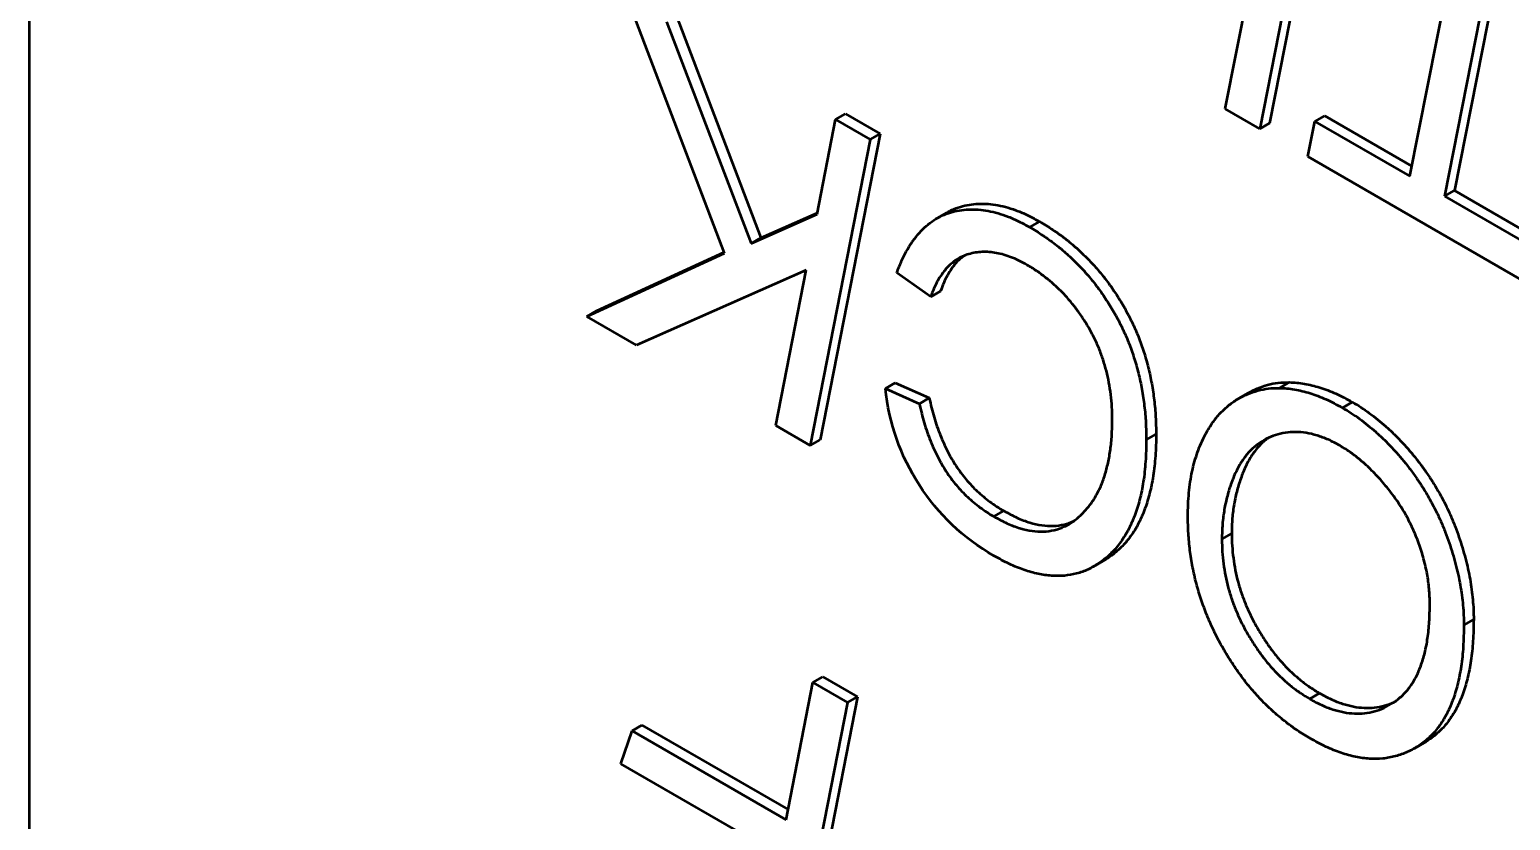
# Model space of a CAD drawing. Header units: millimetres. Extents: x 0 to 420, y 0 to 297.
# Drawn here: x 298.792 to 299.565, y 89.855 to 90.268 of the extents above; entities that cross this region are included whole.
import ezdxf

# ---------------------------------------------------------------- set-up
doc = ezdxf.new("R2010")
doc.units = ezdxf.units.MM
doc.header["$LTSCALE"] = 0.75
doc.layers.add('Visible', color=7, linetype='Continuous', lineweight=50)

msp = doc.modelspace()

# ---------------------------------------------------------------- linework, layer by layer
at = {"layer": 'Visible', "extrusion": (0, 0.816497, 0.57735)}
for p, q in [((298.79227, 87.92612), (298.79227, 92.64277)), ((299.41632, 90.22634), (299.4479, 90.38587)), ((299.4711, 90.3784), (299.43952, 90.21887)), ((299.46597, 90.37544), (299.43439, 90.21591)), ((299.51281, 90.19114), (299.54066, 90.33231)), ((299.56387, 90.32484), (299.53602, 90.18367)), ((299.55873, 90.32188), (299.53089, 90.18071)), ((299.15508, 90.15105), (299.10469, 90.2833)), ((299.12477, 90.27171), (299.16887, 90.15602)), ((299.1299, 90.27468), (299.174, 90.15898)), ((299.21303, 90.22075), (299.21816, 90.22372)), ((299.21816, 90.22372), (299.23623, 90.21328)), ((299.43439, 90.21591), (299.41632, 90.22634)), ((299.46319, 90.21979), (299.46833, 90.22275)), ((299.46833, 90.22275), (299.51386, 90.19646)), ((299.20335, 90.17129), (299.21303, 90.22075)), ((299.21303, 90.22075), (299.2311, 90.21032)), ((299.43439, 90.21591), (299.43952, 90.21887)), ((299.45953, 90.20139), (299.46319, 90.21979)), ((299.46319, 90.21979), (299.51281, 90.19114)), ((299.2311, 90.21032), (299.1998, 90.05063)), ((299.23623, 90.21328), (299.20493, 90.05359)), ((299.2311, 90.21032), (299.23623, 90.21328)), ((299.57788, 90.13306), (299.45953, 90.20139)), ((299.53089, 90.18071), (299.53602, 90.18367)), ((299.53602, 90.18367), (299.58666, 90.15443)), ((299.53089, 90.18071), (299.58152, 90.15147)), ((299.16887, 90.15602), (299.20335, 90.17129)), ((299.174, 90.15898), (299.20349, 90.17205)), ((299.26605, 90.16929), (299.27118, 90.17225)), ((299.3144, 90.16451), (299.31953, 90.16747)), ((299.16887, 90.15602), (299.174, 90.15898)), ((299.08308, 90.11802), (299.15508, 90.15105)), ((299.08821, 90.12098), (299.15489, 90.15157)), ((299.19761, 90.14213), (299.10913, 90.10298)), ((299.18176, 90.06105), (299.19761, 90.14213)), ((299.26268, 90.12828), (299.24492, 90.14081)), ((299.26268, 90.12828), (299.26781, 90.13124)), ((299.08308, 90.11802), (299.08821, 90.12098)), ((299.10913, 90.10298), (299.08308, 90.11802)), ((299.239, 90.08042), (299.24413, 90.08338)), ((299.24413, 90.08338), (299.26189, 90.0754)), ((299.44472, 90.08061), (299.44985, 90.08358)), ((299.239, 90.08042), (299.25676, 90.07244)), ((299.25676, 90.07244), (299.26189, 90.0754)), ((299.42339, 90.07511), (299.42852, 90.07807)), ((299.47757, 90.0703), (299.4827, 90.07327)), ((299.1998, 90.05063), (299.18176, 90.06105)), ((299.1998, 90.05063), (299.20493, 90.05359)), ((299.37518, 90.05364), (299.38031, 90.0566)), ((299.29562, 90.01354), (299.30075, 90.01651)), ((299.41465, 90.00165), (299.41979, 90.00461)), ((299.35045, 89.98915), (299.35558, 89.99211)), ((299.34743, 89.98732), (299.35256, 89.99028)), ((299.54097, 89.95685), (299.5461, 89.95982)), ((299.20119, 89.92688), (299.20632, 89.92984)), ((299.20632, 89.92984), (299.22439, 89.91941)), ((299.18716, 89.85521), (299.20119, 89.92688)), ((299.20119, 89.92688), (299.21926, 89.91644)), ((299.46048, 89.91836), (299.46561, 89.92132)), ((299.21926, 89.91644), (299.18796, 89.75675)), ((299.22439, 89.91941), (299.19309, 89.75971)), ((299.21926, 89.91644), (299.22439, 89.91941)), ((299.10087, 89.88452), (299.10679, 89.90161)), ((299.10679, 89.90161), (299.11192, 89.90457)), ((299.10679, 89.90161), (299.18716, 89.85521)), ((299.11192, 89.90457), (299.1882, 89.86054)), ((299.51513, 89.8925), (299.52026, 89.89546)), ((299.18355, 89.83678), (299.10087, 89.88452))]:
    msp.add_line(p, q, dxfattribs=at)
at = {"layer": 'Visible', "extrusion": (1e-16, 0, -1)}
msp.add_arc((-299.35251, 90.09198), 0.11413, 299.87833, 354.18254, dxfattribs=at)
at = {"layer": 'Visible'}
for points, knots in [([(299.27118, 90.17225), (299.27199, 90.17272), (299.27423, 90.17388), (299.27807, 90.17533), (299.28276, 90.17638), (299.28758, 90.1769), (299.29256, 90.1768), (299.29768, 90.17617), (299.30295, 90.17483), (299.30835, 90.17303), (299.31389, 90.17059), (299.31764, 90.16852), (299.31953, 90.16747)], [0.43538, 0.43538, 0.43538, 0.43538, 0.4714719, 0.5324844, 0.5925553, 0.6512637, 0.7092563, 0.7666259, 0.8242887, 0.8818877, 0.9403108, 1, 1, 1, 1]), ([(299.24492, 90.14081), (299.24575, 90.1429), (299.24737, 90.14698), (299.25018, 90.15255), (299.2533, 90.15743), (299.25665, 90.16174), (299.26034, 90.16531), (299.26426, 90.16831), (299.26846, 90.17068), (299.27294, 90.17237), (299.27763, 90.17342), (299.28245, 90.17394), (299.28743, 90.17384), (299.29254, 90.17321), (299.29782, 90.17187), (299.30321, 90.17007), (299.30876, 90.16762), (299.31251, 90.16555), (299.3144, 90.16451)], [0, 0, 0, 0, 0.074708, 0.146232, 0.215412, 0.28197, 0.346609, 0.409581, 0.471472, 0.532484, 0.592555, 0.651264, 0.709256, 0.766626, 0.824289, 0.881888, 0.940311, 1, 1, 1, 1]), ([(299.31304, 90.14478), (299.31165, 90.14555), (299.3089, 90.14709), (299.30482, 90.14884), (299.30084, 90.15022), (299.29697, 90.15112), (299.29317, 90.1517), (299.28953, 90.15169), (299.28595, 90.15135), (299.28249, 90.15056), (299.2792, 90.14935), (299.27614, 90.14764), (299.27329, 90.14553), (299.27066, 90.14299), (299.26833, 90.13993), (299.26619, 90.13648), (299.26427, 90.13261), (299.26322, 90.12974), (299.26268, 90.12828)], [0, 0, 0, 0, 0.060714, 0.120473, 0.179174, 0.238193, 0.296791, 0.355884, 0.416315, 0.477655, 0.539918, 0.602208, 0.66495, 0.728859, 0.793839, 0.860382, 0.929196, 1, 1, 1, 1]), ([(299.2799, 90.14956), (299.27942, 90.1492), (299.278, 90.14809), (299.27579, 90.14596), (299.27346, 90.14289), (299.27132, 90.13944), (299.2694, 90.13557), (299.26835, 90.1327), (299.26781, 90.13124)], [0.6328879, 0.6328879, 0.6328879, 0.6328879, 0.6649497, 0.7288585, 0.7938393, 0.8603818, 0.9291956, 1, 1, 1, 1]), ([(299.42853, 90.07807), (299.43001, 90.07893), (299.43324, 90.08054), (299.43842, 90.08234), (299.44399, 90.08348), (299.44791, 90.08354), (299.44985, 90.08358)], [0.5382712, 0.5382712, 0.5382712, 0.5382712, 0.648407, 0.7690782, 0.8855624, 1, 1, 1, 1]), ([(299.44985, 90.08358), (299.45114, 90.08353), (299.45371, 90.08344), (299.4577, 90.08285), (299.46171, 90.08205), (299.46579, 90.08089), (299.46993, 90.07948), (299.47413, 90.07773), (299.4784, 90.07566), (299.48126, 90.07407), (299.4827, 90.07327)], [0, 0, 0, 0, 0.125525, 0.250777, 0.37478, 0.498503, 0.622576, 0.747218, 0.872874, 1, 1, 1, 1]), ([(299.26189, 90.0754), (299.26226, 90.0737), (299.26299, 90.07037), (299.26438, 90.06543), (299.26586, 90.06069), (299.26754, 90.05614), (299.26936, 90.05179), (299.27136, 90.04764), (299.27354, 90.04368), (299.27588, 90.03991), (299.27839, 90.03632), (299.28105, 90.0329), (299.28392, 90.02973), (299.28695, 90.02668), (299.29016, 90.02384), (299.29354, 90.02118), (299.29709, 90.0187), (299.29951, 90.01725), (299.30075, 90.01651)], [0, 0, 0, 0, 0.073837, 0.143953, 0.211494, 0.275723, 0.337491, 0.397518, 0.455498, 0.513133, 0.570102, 0.6269, 0.684293, 0.743297, 0.804167, 0.866797, 0.932143, 1, 1, 1, 1]), ([(299.40587, 90.05615), (299.40702, 90.05816), (299.4093, 90.06211), (299.41335, 90.06717), (299.41781, 90.07145), (299.42271, 90.07486), (299.4279, 90.0775), (299.43329, 90.07938), (299.43886, 90.08051), (299.44278, 90.08058), (299.44472, 90.08061)], [0, 0, 0, 0, 0.135348, 0.266964, 0.396515, 0.524227, 0.648407, 0.769078, 0.885562, 1, 1, 1, 1]), ([(299.44472, 90.08061), (299.44601, 90.08057), (299.44858, 90.08048), (299.45256, 90.07988), (299.45658, 90.07909), (299.46066, 90.07793), (299.4648, 90.07652), (299.469, 90.07476), (299.47326, 90.0727), (299.47613, 90.07111), (299.47757, 90.0703)], [0, 0, 0, 0, 0.125525, 0.250777, 0.37478, 0.498503, 0.622576, 0.747218, 0.872874, 1, 1, 1, 1]), ([(299.25676, 90.07244), (299.25713, 90.07074), (299.25786, 90.06741), (299.25924, 90.06246), (299.26073, 90.05772), (299.26241, 90.05318), (299.26423, 90.04883), (299.26623, 90.04468), (299.26841, 90.04072), (299.27075, 90.03694), (299.27326, 90.03335), (299.27592, 90.02994), (299.27879, 90.02676), (299.28182, 90.02372), (299.28503, 90.02088), (299.28841, 90.01821), (299.29196, 90.01573), (299.29438, 90.01428), (299.29562, 90.01354)], [0, 0, 0, 0, 0.073837, 0.143953, 0.211494, 0.275723, 0.337491, 0.397518, 0.455498, 0.513133, 0.570102, 0.6269, 0.684293, 0.743297, 0.804167, 0.866797, 0.932143, 1, 1, 1, 1]), ([(299.4827, 90.07327), (299.4842, 90.07238), (299.48717, 90.07063), (299.49156, 90.06755), (299.49586, 90.0643), (299.50006, 90.06078), (299.50414, 90.05698), (299.50814, 90.05298), (299.51202, 90.04864), (299.51582, 90.04414), (299.5194, 90.03938), (299.52282, 90.03453), (299.52598, 90.02953), (299.52894, 90.02441), (299.53168, 90.01919), (299.53416, 90.01382), (299.53644, 90.00836), (299.53847, 90.0028), (299.54025, 89.99722), (299.54182, 89.99167), (299.54315, 89.98618), (299.54424, 89.98076), (299.54507, 89.97542), (299.54564, 89.97014), (299.54603, 89.96491), (299.54608, 89.96152), (299.5461, 89.95982)], [0, 0, 0, 0, 0.04374, 0.086472, 0.128617, 0.17039, 0.211696, 0.252916, 0.294456, 0.336259, 0.377879, 0.418789, 0.459555, 0.499789, 0.540555, 0.581047, 0.622505, 0.664309, 0.706393, 0.748493, 0.790068, 0.831544, 0.873361, 0.915079, 0.957458, 1, 1, 1, 1]), ([(299.39689, 90.01358), (299.39693, 90.01568), (299.397, 90.01986), (299.39739, 90.02591), (299.39811, 90.03164), (299.39909, 90.03712), (299.40035, 90.04231), (299.40191, 90.04721), (299.40371, 90.05187), (299.40515, 90.05472), (299.40587, 90.05615)], [0, 0, 0, 0, 0.129451, 0.257029, 0.382476, 0.507529, 0.631137, 0.7537, 0.876978, 1, 1, 1, 1]), ([(299.47621, 90.05058), (299.4742, 90.05167), (299.4702, 90.05384), (299.4643, 90.05595), (299.45853, 90.05736), (299.45297, 90.05774), (299.44762, 90.05735), (299.44253, 90.05616), (299.43775, 90.05417), (299.43325, 90.0514), (299.42911, 90.04779), (299.42546, 90.0432), (299.42225, 90.03774), (299.41959, 90.03139), (299.41742, 90.0245), (299.41584, 90.01721), (299.41483, 90.00965), (299.41471, 90.0043), (299.41465, 90.00165)], [0, 0, 0, 0, 0.056934, 0.113201, 0.169742, 0.226928, 0.285142, 0.343532, 0.403069, 0.463886, 0.526757, 0.590969, 0.657978, 0.727863, 0.798589, 0.866979, 0.934055, 1, 1, 1, 1]), ([(299.43901, 90.05463), (299.43884, 90.05451), (299.4372, 90.05333), (299.43424, 90.05075), (299.43059, 90.04616), (299.42738, 90.0407), (299.42472, 90.03435), (299.42255, 90.02746), (299.42097, 90.02017), (299.41996, 90.01262), (299.41984, 90.00727), (299.41979, 90.00461)], [0.456724, 0.456724, 0.456724, 0.456724, 0.4638856, 0.5267574, 0.5909686, 0.657978, 0.7278627, 0.7985887, 0.8669794, 0.9340548, 1, 1, 1, 1]), ([(299.52321, 89.96803), (299.52314, 89.97058), (299.523, 89.9756), (299.52187, 89.98349), (299.52011, 89.99145), (299.51798, 89.99817), (299.51595, 90.00349), (299.51423, 90.00743), (299.51235, 90.0113), (299.51028, 90.01509), (299.50805, 90.01881), (299.50564, 90.02245), (299.50304, 90.02603), (299.49936, 90.03063), (299.49457, 90.03605), (299.48857, 90.04175), (299.48244, 90.04671), (299.47829, 90.04929), (299.47621, 90.05058)], [0, 0, 0, 0, 0.086713, 0.170424, 0.253503, 0.336156, 0.377683, 0.418195, 0.458822, 0.499477, 0.540111, 0.58125, 0.623132, 0.665987, 0.75133, 0.834629, 0.916948, 1, 1, 1, 1]), ([(299.46082, 89.89765), (299.45851, 89.89904), (299.45399, 89.90175), (299.44737, 89.90665), (299.44108, 89.91193), (299.43512, 89.91773), (299.42951, 89.92403), (299.42419, 89.93077), (299.41925, 89.93805), (299.41462, 89.94571), (299.41047, 89.95371), (299.4068, 89.96189), (299.40376, 89.97022), (299.40119, 89.97868), (299.39927, 89.98726), (299.39789, 89.99597), (299.39704, 90.00483), (299.39694, 90.01062), (299.39689, 90.01358)], [0, 0, 0, 0, 0.06557, 0.128735, 0.18968, 0.249063, 0.307551, 0.365938, 0.424966, 0.48518, 0.545743, 0.60627, 0.667126, 0.728998, 0.792845, 0.858811, 0.927708, 1, 1, 1, 1]), ([(299.41465, 90.00165), (299.4147, 89.99951), (299.41478, 89.99534), (299.41541, 89.98895), (299.4164, 89.98267), (299.41786, 89.97646), (299.41973, 89.97035), (299.42201, 89.96432), (299.42471, 89.95838), (299.42779, 89.9526), (299.43118, 89.94706), (299.43479, 89.94184), (299.43857, 89.93694), (299.44258, 89.93245), (299.44679, 89.92835), (299.45119, 89.92459), (299.45578, 89.92122), (299.4589, 89.91932), (299.46048, 89.91836)], [0, 0, 0, 0, 0.072789, 0.14192, 0.208674, 0.272904, 0.335142, 0.396976, 0.458204, 0.519861, 0.580881, 0.640702, 0.699219, 0.757526, 0.816322, 0.875985, 0.937009, 1, 1, 1, 1]), ([(299.41979, 90.00461), (299.41983, 90.00247), (299.41991, 89.9983), (299.42055, 89.99191), (299.42154, 89.98563), (299.423, 89.97942), (299.42486, 89.97331), (299.42714, 89.96728), (299.42985, 89.96135), (299.43292, 89.95557), (299.43631, 89.95002), (299.43992, 89.9448), (299.4437, 89.93991), (299.44771, 89.93541), (299.45192, 89.93131), (299.45632, 89.92755), (299.46091, 89.92419), (299.46403, 89.92229), (299.46561, 89.92132)], [0, 0, 0, 0, 0.072789, 0.14192, 0.208674, 0.272904, 0.335142, 0.396976, 0.458204, 0.519861, 0.580881, 0.640702, 0.699219, 0.757526, 0.816322, 0.875985, 0.937009, 1, 1, 1, 1])]:
    msp.add_open_spline(points, degree=3, knots=knots, dxfattribs=at)
at = {"layer": 'Visible', "extrusion": (-5.6115e-12, -2.6919e-12, -1)}
msp.add_open_spline([(299.3144, 90.16451), (299.31667, 90.16313), (299.32111, 90.16044), (299.32759, 90.15581), (299.33372, 90.15077), (299.33946, 90.14525), (299.34486, 90.13938), (299.34992, 90.13312), (299.35457, 90.12639), (299.35887, 90.11932), (299.36273, 90.11192), (299.36608, 90.10425), (299.36889, 90.09634), (299.37122, 90.08821), (299.37298, 90.07985), (299.37428, 90.07126), (299.37505, 90.06243), (299.37514, 90.05662), (299.37518, 90.05364)], degree=3, knots=[0, 0, 0, 0, 0.067191, 0.131134, 0.192685, 0.25186, 0.309663, 0.366823, 0.423691, 0.481298, 0.539455, 0.598096, 0.658016, 0.720068, 0.784788, 0.852528, 0.92432, 1, 1, 1, 1], dxfattribs=at)
at = {"layer": 'Visible', "extrusion": (-2.6193e-12, -1.9487e-12, -1)}
msp.add_open_spline([(299.31953, 90.16747), (299.3218, 90.1661), (299.32624, 90.16341), (299.33273, 90.15877), (299.33885, 90.15373), (299.34459, 90.14821), (299.34999, 90.14235), (299.35505, 90.13608), (299.3597, 90.12936), (299.364, 90.12229), (299.36787, 90.11489), (299.37122, 90.10721), (299.37402, 90.09931), (299.37635, 90.09117), (299.37811, 90.08281), (299.37941, 90.07422), (299.38019, 90.0654), (299.38027, 90.05958), (299.38031, 90.0566)], degree=3, knots=[0, 0, 0, 0, 0.067191, 0.131134, 0.192685, 0.25186, 0.309663, 0.366823, 0.423691, 0.481298, 0.539455, 0.598096, 0.658016, 0.720068, 0.784788, 0.852528, 0.92432, 1, 1, 1, 1], dxfattribs=at)
at = {"layer": 'Visible', "extrusion": (7.7729e-12, 2.8678e-12, -1)}
msp.add_open_spline([(299.35742, 90.06414), (299.35739, 90.06634), (299.35733, 90.07059), (299.35672, 90.07707), (299.3558, 90.08334), (299.35443, 90.08947), (299.3527, 90.09541), (299.35061, 90.10118), (299.34808, 90.10678), (299.34518, 90.11218), (299.34197, 90.11733), (299.33852, 90.12221), (299.33484, 90.12675), (299.33093, 90.13103), (299.32678, 90.13494), (299.3224, 90.13857), (299.3178, 90.14193), (299.31465, 90.14382), (299.31304, 90.14478)], degree=3, knots=[0, 0, 0, 0, 0.076554, 0.14849, 0.217041, 0.281998, 0.344266, 0.404497, 0.463309, 0.522232, 0.580564, 0.637771, 0.695076, 0.752725, 0.811565, 0.871926, 0.934728, 1, 1, 1, 1], dxfattribs=at)
at = {"layer": 'Visible', "extrusion": (8.655e-13, 1.11e-12, -1)}
msp.add_open_spline([(299.47757, 90.0703), (299.47907, 90.06942), (299.48204, 90.06766), (299.48643, 90.06459), (299.49073, 90.06134), (299.49493, 90.05782), (299.49901, 90.05401), (299.50301, 90.05001), (299.50689, 90.04568), (299.51068, 90.04118), (299.51427, 90.03642), (299.51769, 90.03157), (299.52085, 90.02657), (299.52381, 90.02144), (299.52655, 90.01622), (299.52903, 90.01086), (299.53131, 90.0054), (299.53334, 89.99984), (299.53511, 89.99426), (299.53669, 89.9887), (299.53802, 89.98322), (299.5391, 89.9778), (299.53993, 89.97246), (299.54051, 89.96717), (299.5409, 89.96195), (299.54095, 89.95855), (299.54097, 89.95685)], degree=3, knots=[0, 0, 0, 0, 0.04374, 0.086472, 0.128617, 0.17039, 0.211696, 0.252916, 0.294456, 0.336259, 0.377879, 0.418789, 0.459555, 0.499789, 0.540555, 0.581047, 0.622505, 0.664309, 0.706393, 0.748493, 0.790068, 0.831544, 0.873361, 0.915079, 0.957458, 1, 1, 1, 1], dxfattribs=at)
at = {"layer": 'Visible', "extrusion": (3.7065e-12, -1.4629e-12, -1)}
msp.add_open_spline([(299.34191, 90.01513), (299.34315, 90.01646), (299.34565, 90.01912), (299.34875, 90.02392), (299.35148, 90.02916), (299.35361, 90.03508), (299.35532, 90.0415), (299.35656, 90.04847), (299.35727, 90.05606), (299.35737, 90.06142), (299.35742, 90.06414)], degree=3, knots=[0, 0, 0, 0, 0.121764, 0.243133, 0.364214, 0.486457, 0.610019, 0.736748, 0.866079, 1, 1, 1, 1], dxfattribs=at)
at = {"layer": 'Visible', "extrusion": (1.95672e-11, -2.6564e-12, -1)}
msp.add_open_spline([(299.37518, 90.05364), (299.37517, 90.05169), (299.37514, 90.04782), (299.3748, 90.04226), (299.37437, 90.03686), (299.37367, 90.03175), (299.37282, 90.02685), (299.37174, 90.02224), (299.37046, 90.01786), (299.36903, 90.01369), (299.36738, 90.00978), (299.36557, 90.00608), (299.36352, 90.00267), (299.36131, 89.99946), (299.3589, 89.99648), (299.35626, 89.99381), (299.35347, 89.99131), (299.35146, 89.98987), (299.35045, 89.98915)], degree=3, knots=[0, 0, 0, 0, 0.068463, 0.135799, 0.201641, 0.266589, 0.330301, 0.39299, 0.454706, 0.516365, 0.576919, 0.637281, 0.697396, 0.757601, 0.817674, 0.878006, 0.938845, 1, 1, 1, 1], dxfattribs=at)
at = {"layer": 'Visible', "extrusion": (3.2498e-12, -1.446e-13, -1)}
msp.add_open_spline([(299.38031, 90.0566), (299.3803, 90.05465), (299.38027, 90.05078), (299.37993, 90.04522), (299.3795, 90.03982), (299.3788, 90.03471), (299.37796, 90.02981), (299.37687, 90.02521), (299.37559, 90.02083), (299.37416, 90.01665), (299.37251, 90.01274), (299.37071, 90.00904), (299.36865, 90.00563), (299.36644, 90.00242), (299.36403, 89.99945), (299.36139, 89.99678), (299.3586, 89.99428), (299.35659, 89.99284), (299.35558, 89.99211)], degree=3, knots=[0, 0, 0, 0, 0.068463, 0.135799, 0.201641, 0.266589, 0.330301, 0.39299, 0.454706, 0.516365, 0.576919, 0.637281, 0.697396, 0.757601, 0.817674, 0.878006, 0.938845, 1, 1, 1, 1], dxfattribs=at)
at = {"layer": 'Visible', "extrusion": (3.855e-13, -2.292e-12, -1)}
msp.add_open_spline([(299.29562, 90.01354), (299.29795, 90.01227), (299.30253, 90.00977), (299.30922, 90.00732), (299.31557, 90.00584), (299.32158, 90.00551), (299.32722, 90.00628), (299.33254, 90.0081), (299.3375, 90.01103), (299.34041, 90.01374), (299.34191, 90.01513)], degree=3, knots=[0, 0, 0, 0, 0.127954, 0.251949, 0.372493, 0.492183, 0.613003, 0.73653, 0.86526, 1, 1, 1, 1], dxfattribs=at)
at = {"layer": 'Visible', "extrusion": (6.8895e-12, 5.10879e-11, -1)}
msp.add_open_spline([(299.30075, 90.01651), (299.30308, 90.01523), (299.30766, 90.01273), (299.31435, 90.01028), (299.32071, 90.00881), (299.32671, 90.00847), (299.33222, 90.00922), (299.33559, 90.01035), (299.33715, 90.01104)], degree=3, knots=[0, 0, 0, 0, 0.1279535, 0.2519488, 0.3724932, 0.4921835, 0.6130034, 0.7278069, 0.7278069, 0.7278069, 0.7278069], dxfattribs=at)
at = {"layer": 'Visible', "extrusion": (-3.8653e-12, -2.17206e-11, -1)}
msp.add_open_spline([(299.35045, 89.98915), (299.3486, 89.988), (299.34495, 89.98573), (299.33888, 89.98361), (299.3325, 89.98248), (299.32578, 89.98242), (299.31871, 89.98344), (299.31132, 89.98556), (299.30359, 89.98865), (299.29833, 89.99154), (299.29565, 89.99301)], degree=3, knots=[0, 0, 0, 0, 0.129717, 0.255168, 0.378006, 0.499614, 0.620775, 0.74407, 0.8699, 1, 1, 1, 1], dxfattribs=at)
at = {"layer": 'Visible', "extrusion": (-3.16387e-09, 5.18995e-09, -1)}
msp.add_open_spline([(299.35558, 89.99211), (299.35458, 89.99149), (299.35358, 89.99087), (299.35256, 89.99028)], degree=3, dxfattribs=at)
at = {"layer": 'Visible', "extrusion": (-1.6088e-12, 4.6062e-12, -1)}
msp.add_open_spline([(299.46048, 89.91836), (299.46252, 89.91724), (299.46656, 89.91504), (299.47251, 89.91276), (299.4783, 89.91123), (299.48389, 89.91058), (299.48929, 89.91078), (299.49453, 89.91175), (299.49954, 89.91366), (299.50435, 89.9163), (299.50877, 89.9198), (299.51266, 89.92415), (299.51593, 89.92937), (299.51859, 89.93546), (299.5207, 89.94235), (299.52216, 89.95011), (299.52303, 89.95871), (299.52315, 89.96487), (299.52321, 89.96803)], degree=3, knots=[0, 0, 0, 0, 0.056367, 0.111664, 0.166499, 0.221883, 0.277844, 0.335488, 0.395082, 0.45761, 0.521172, 0.584417, 0.648522, 0.713569, 0.780943, 0.85081, 0.923465, 1, 1, 1, 1], dxfattribs=at)
at = {"layer": 'Visible', "extrusion": (-1.2498e-12, 2.71e-12, -1)}
msp.add_open_spline([(299.5461, 89.95982), (299.54603, 89.95602), (299.54589, 89.94859), (299.54481, 89.93823), (299.54296, 89.92888), (299.5404, 89.92048), (299.53713, 89.91305), (299.5331, 89.90664), (299.52832, 89.90123), (299.5239, 89.89769), (299.5211, 89.89594), (299.52026, 89.89546)], degree=3, knots=[0, 0, 0, 0, 0.0733811, 0.1435305, 0.2112081, 0.2766403, 0.340385, 0.4031519, 0.4656159, 0.5286357, 0.5548188, 0.5548188, 0.5548188, 0.5548188], dxfattribs=at)
at = {"layer": 'Visible', "extrusion": (1.274e-13, -1.8527e-12, -1)}
msp.add_open_spline([(299.54097, 89.95685), (299.5409, 89.95306), (299.54076, 89.94563), (299.53968, 89.93527), (299.53783, 89.92591), (299.53527, 89.91752), (299.532, 89.91009), (299.52797, 89.90368), (299.52319, 89.89827), (299.51772, 89.89389), (299.51175, 89.89054), (299.50539, 89.88826), (299.49874, 89.88703), (299.49176, 89.88695), (299.48447, 89.88792), (299.47686, 89.89004), (299.46894, 89.89323), (299.46355, 89.89617), (299.46082, 89.89765)], degree=3, knots=[0, 0, 0, 0, 0.073381, 0.143531, 0.211208, 0.27664, 0.340385, 0.403152, 0.465616, 0.528636, 0.590764, 0.65065, 0.709022, 0.766389, 0.82352, 0.881009, 0.939765, 1, 1, 1, 1], dxfattribs=at)
at = {"layer": 'Visible', "extrusion": (-1.4142e-12, -6.0806e-12, -1)}
msp.add_open_spline([(299.46561, 89.92132), (299.46765, 89.92021), (299.47169, 89.918), (299.47765, 89.91572), (299.48343, 89.91419), (299.48902, 89.91354), (299.49443, 89.91374), (299.49966, 89.91471), (299.50305, 89.916), (299.50477, 89.9168), (299.50489, 89.91686)], degree=3, knots=[0, 0, 0, 0, 0.0563671, 0.1116635, 0.166499, 0.2218831, 0.2778443, 0.3354884, 0.3950825, 0.3995611, 0.3995611, 0.3995611, 0.3995611], dxfattribs=at)

doc.saveas('drawing.dxf')
